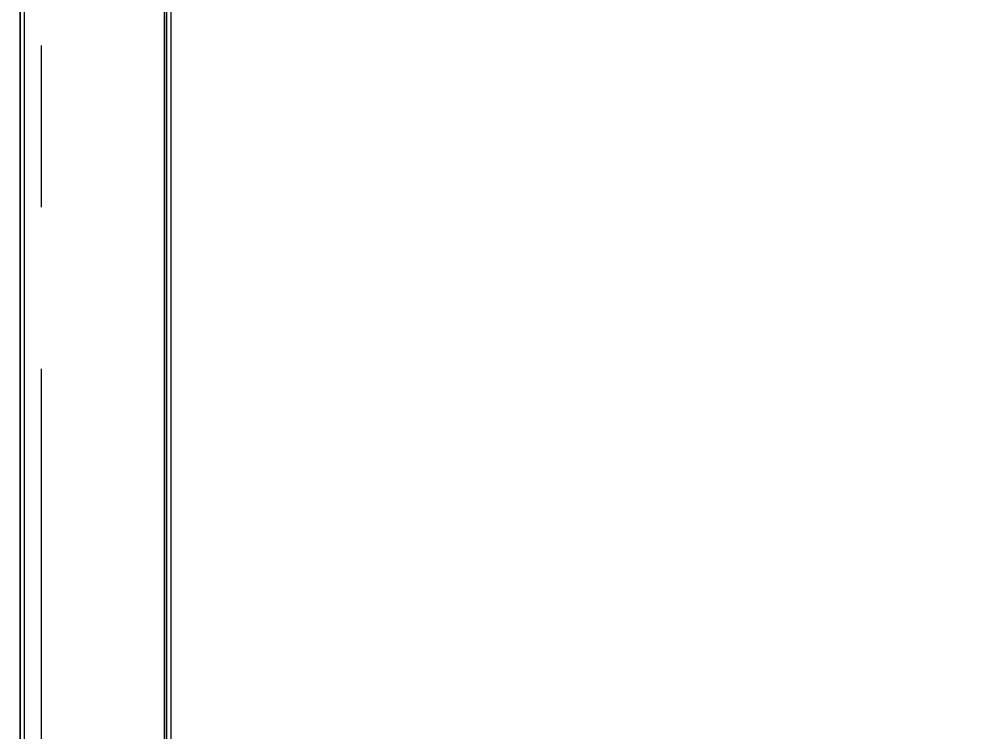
# Model space of a CAD drawing. Header units: inches. Extents: x -1841 to -80, y -100 to 1021.
# Drawn here: x -1376.78 to -1340.48, y 832.2 to 859.57 of the extents above; entities that cross this region are included whole.
import ezdxf

# ---------------------------------------------------------------- set-up
doc = ezdxf.new("R2010")
doc.units = ezdxf.units.IN
doc.header["$MEASUREMENT"] = 0
doc.layers.add('PDF_Geometry', color=7, linetype='Continuous', true_color=0x777777)

msp = doc.modelspace()

# ---------------------------------------------------------------- linework, layer by layer
at = {"layer": 'PDF_Geometry', "color": 7, "lineweight": 25}
msp.add_lwpolyline([(-1371.694, 690.04), (-1371.198, 690.04), (-1371.198, 904.382), (-1249.095, 904.382), (-1308.078, 638.833), (-1300.881, 637.261), (-1241.567, 904.382), (-1188.87, 904.382), (-1188.87, 913.482), (-1382.283, 913.482), (-1382.283, 904.382), (-1376.575, 904.382), (-1376.575, 690.04), (-1376.575, 687.972), (-1371.694, 687.972)], close=True, dxfattribs=at)
for points in [[(-1376.575, 904.382), (-1376.575, 677.631), (-1376.74, 677.631), (-1376.74, 904.382), (-1376.74, 677.631)], [(-1370.949, 904.382), (-1370.949, 814.211), (-1371.032, 814.211), (-1371.115, 814.211), (-1371.198, 814.211), (-1371.198, 904.382)], [(-1371.115, 904.382), (-1371.115, 814.211), (-1371.115, 904.382)], [(-1375.913, 852.347), (-1375.913, 858.552)], [(-1375.913, 821.325), (-1375.913, 846.143)]]:
    msp.add_lwpolyline(points, dxfattribs=at)

doc.saveas('drawing.dxf')
